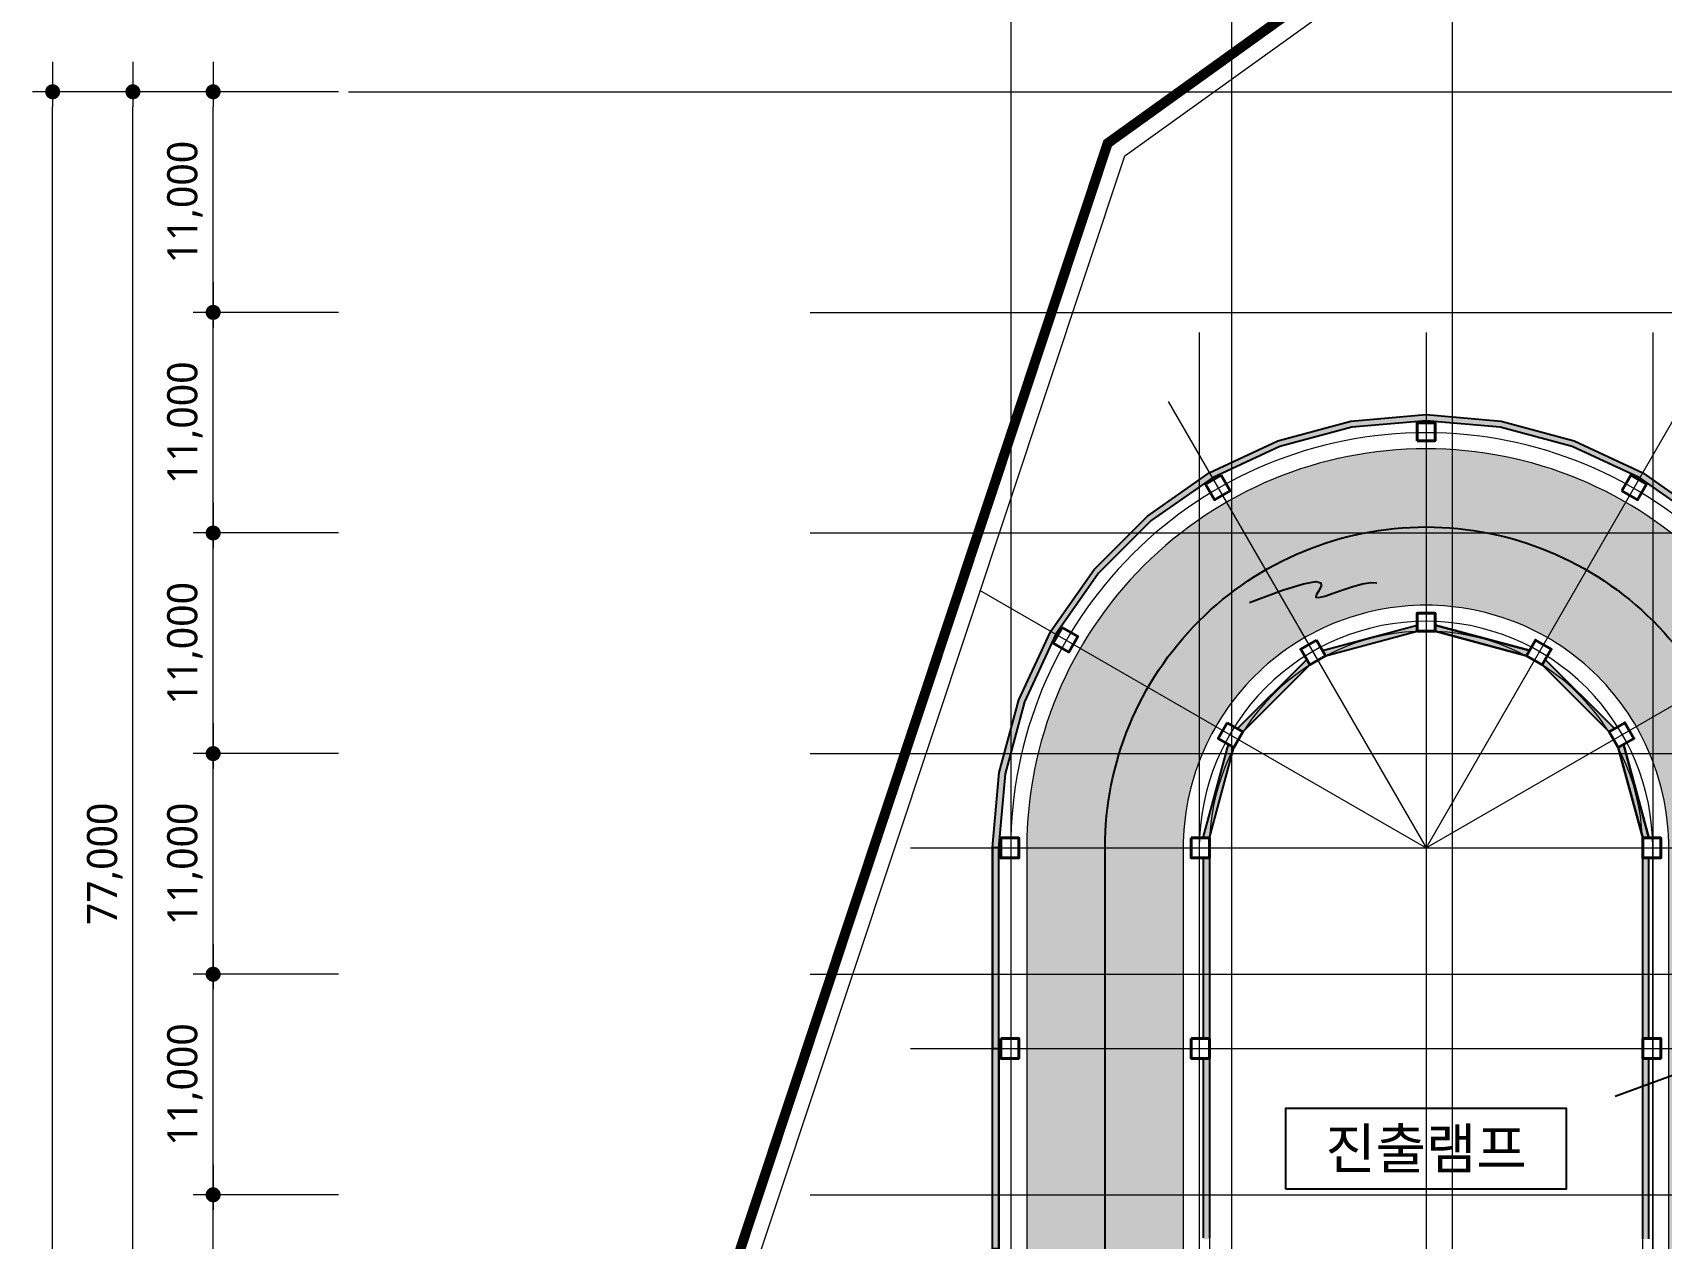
# Model space of a CAD drawing. Header units: millimetres. Extents: x 4739419 to 5837985, y 2291271 to 3446271.
# Drawn here: x 4817362 to 4898544, y 2475216 to 2535344 of the extents above; entities that cross this region are included whole.
import ezdxf
from ezdxf.enums import TextEntityAlignment as Align

# ---------------------------------------------------------------- set-up
doc = ezdxf.new("R2010")
doc.units = ezdxf.units.MM
doc.linetypes.add('XR-평면도$0$PHANTOM', pattern=[63.5, 31.75, -6.35, 6.35, -6.35, 6.35, -6.35])
doc.layers.get('0').update_dxf_attribs({"color": 255})
for name, color, linetype, lineweight in [('A-MKXS-LEAD', 9, 'Continuous', 25), ('A-XXXX-TXT2', 9, 'Continuous', 25), ('XR-평면도$0$A-BOND-LIN1', 9, 'Continuous', 25), ('XR-평면도$0$A-CNTL', 9, 'Continuous', 15), ('XR-평면도$0$A-CONC-LIN1', 9, 'Continuous', 40), ('XR-평면도$0$A-ELEV-LIN2', 9, 'Continuous', 25), ('XR-평면도$0$A-ELEV-LIN3', 9, 'Continuous', 18), ('XR-평면도$0$A-STXS-SETB', 9, 'Continuous', 20), ('XR-평면도$0$A-XXXX-SYMB', 9, 'Continuous', 25)]:
    doc.layers.add(name, color=color, linetype=linetype, lineweight=lineweight)
doc.layers.add('XR-평면도$0$!!파라펫', color=9, linetype='Continuous')
doc.layers.add('XR-평면도$0$A-ELEV-PATT', color=9, linetype='Continuous')
doc.layers.add('XR-평면도$0$A-XXXX-NPLT', color=9, linetype='Continuous', lineweight=15, plot=False)
doc.styles.add('XR-평면도$0$맑은고딕', font='malgun.ttf')
doc.styles.add('맑은고딕', font='malgun.ttf')

# ---------------------------------------------------------------- blocks, each defined once
blk = doc.blocks.new('글_진출램프')
at = {"layer": 'A-XXXX-TXT2', "color": 0}
blk.add_lwpolyline([(-7000, -1997), (7000, -1997), (7000, 2003), (-7000, 2003)], close=True, dxfattribs=at)
at = {"layer": 'A-XXXX-TXT2', "style": '맑은고딕'}
blk.add_text('진출램프', height=2000, dxfattribs=at).set_placement((0, 3), align=Align.MIDDLE_CENTER)
blk = doc.blocks.new('XR-평면도$0$RAMP_내려감(기준층) (220802)')
at = {"layer": 'XR-평면도$0$A-ELEV-PATT'}
h = blk.add_hatch(dxfattribs=at)
h.set_pattern_fill('HEX', color=256, scale=100, angle=135)
h.set_pattern_definition([(135, (-1188188.16, -722710.9), (-388.8564, -388.8564), [317.5, -635]), (255, (-1188188.16, -722710.9), (531.18773, -142.33132), [317.5, -635]), (195, (-1188412.67, -722486.4), (142.33132, -531.18773), [317.5, -635])])
edge = h.paths.add_edge_path()
edge.add_arc((0, -15000), 12100, 540, 542.36827)
edge.add_line((-12090, -15500), (-19900, -15500))
edge.add_line((-19900, -15500), (-19900, 15000))
edge.add_arc((0, 15000), 19900, 0, 180, ccw=False)
edge.add_line((19900, 15000), (19900, -15500))
edge.add_line((19900, -15500), (12090, -15500))
edge.add_arc((0, -15000), 12100, 717.63173, 720)
edge.add_line((12100, -15000), (12100, 15000))
edge.add_arc((0, 15000), 12100, 360, 540)
edge.add_line((-12100, 15000), (-12100, -15000))
at = {"layer": 'XR-평면도$0$A-CNTL', "ltscale": 300}
for points in [[(-20700, 40700), (-20700, -40700)], [(-11300, 40700), (-11300, -40700)], [(0, 40700), (0, -27755)], [(11300, 40700), (11300, -40700)], [(-12850, 37257), (0, 15000)], [(-12850, 37257), (0, 15000)], [(12850, 37257), (0, 15000)], [(12850, 37257), (0, 15000)], [(-22257, 27850), (0, 15000)], [(-22257, 27850), (0, 15000)], [(0, 15000), (22257, 27850)], [(0, 15000), (22257, 27850)], [(-25700, 15000), (25700, 15000)], [(-25700, 5000), (25700, 5000)]]:
    blk.add_lwpolyline(points, dxfattribs=at)
for points in [[(-20700, 15000), (-20700, -15000, 0.414214), (0, -35700, 0.414214), (20700, -15000), (20700, 15000, 0.414214), (0, 35700, 0.414214)], [(-11300, 15000), (-11300, -15000, 0.414214), (0, -26300, 0.414214), (11300, -15000), (11300, 15000, 0.414214), (0, 26300, 0.414214)]]:
    blk.add_lwpolyline(points, format="xyb", close=True, dxfattribs=at)
at = {"layer": 'XR-평면도$0$A-CONC-LIN1'}
for points in [[(-450, 35300), (-450, 36200), (450, 36200), (450, 35300)], [(-10210, 33585), (-9760, 32805), (-10540, 32355), (-10990, 33135)], [(9760, 32805), (10210, 33585), (10990, 33135), (10540, 32355)], [(-18135, 25990), (-17355, 25540), (-17805, 24760), (-18585, 25210)], [(-450, 25800), (-450, 26700), (450, 26700), (450, 25800)], [(-5460, 25357), (-5010, 24578), (-5790, 24128), (-6240, 24907)], [(5010, 24578), (5460, 25357), (6240, 24907), (5790, 24128)], [(-9907, 21240), (-9128, 20790), (-9578, 20010), (-10357, 20460)], [(9128, 20790), (9907, 21240), (10357, 20460), (9578, 20010)], [(-21200, 15500), (-20300, 15500), (-20300, 14500), (-21200, 14500)], [(-11700, 15500), (-10800, 15500), (-10800, 14500), (-11700, 14500)], [(10800, 15500), (11700, 15500), (11700, 14500), (10800, 14500)], [(-21200, 5500), (-20300, 5500), (-20300, 4500), (-21200, 4500)], [(-21200, 5500), (-20300, 5500), (-20300, 4500), (-21200, 4500)], [(-11700, 5500), (-10800, 5500), (-10800, 4500), (-11700, 4500)], [(-11700, 5500), (-10800, 5500), (-10800, 4500), (-11700, 4500)], [(10800, 5500), (11700, 5500), (11700, 4500), (10800, 4500)]]:
    blk.add_lwpolyline(points, close=True, dxfattribs=at)
at = {"layer": 'XR-평면도$0$A-ELEV-LIN2'}
for p, q in [((-5166, 24847), (-450, 26111)), ((5166, 24847), (450, 26111)), ((-5010, 24578), (-450, 25800)), ((5010, 24578), (450, 25800)), ((-9397, 20945), (-5945, 24397)), ((9397, 20945), (5945, 24397)), ((-9128, 20790), (-5790, 24128)), ((9128, 20790), (5790, 24128)), ((-11111, 15500), (-9847, 20165)), ((-10800, 15500), (-9578, 20010)), ((10800, 15500), (9578, 20010)), ((11111, 15500), (9847, 20165)), ((-21300, 15000), (-21300, -36200))]:
    blk.add_line(p, q, dxfattribs=at)
for points in [[(-21600, -36200), (-21600, 15013), (-21273, 18751), (-20298, 22388), (-18707, 25801), (-16547, 28885), (-13885, 31547), (-10801, 33707), (-7388, 35298), (-3751, 36273), (0, 36601), (3751, 36273), (7388, 35298), (10801, 33707), (13885, 31547)], [(13691, 31317), (10650, 33446), (7285, 35015), (3699, 35976), (0, 36300), (-3699, 35976), (-7285, 35015), (-10650, 33446), (-13691, 31317), (-16317, 28691), (-18446, 25650), (-20015, 22285), (-20976, 18699), (-21300, 15000)], [(0, 36200), (0, 36200)], [(-11100, 14500), (-11100, 5500)], [(-10800, 14500), (-10800, 5500)], [(10800, 5500), (10800, 14500)], [(11100, 5500), (11100, 14500)], [(-11100, 4500), (-11100, -4450)], [(-10800, 4500), (-10800, -4450)], [(10800, -4500), (10800, 4500)], [(11100, -4500), (11100, 4500)]]:
    blk.add_lwpolyline(points, dxfattribs=at)
at = {"layer": 'XR-평면도$0$A-ELEV-LIN3'}
blk.add_lwpolyline([(19900, -36700), (19900, 15000, 0.414214), (0, 34900, 0.414214), (-19900, 15000), (-19900, -36700)], format="xyb", dxfattribs=at)
blk.add_lwpolyline([(-12100, 15000), (-12100, -15000, 0.414214), (0, -27100, 0.414214), (12100, -15000), (12100, 15000, 0.414214), (0, 27100, 0.414214)], format="xyb", close=True, dxfattribs=at)
at = {"layer": 'XR-평면도$0$A-XXXX-SYMB'}
blk.add_lwpolyline([(-16000, -15500), (-16000, 15000, -0.414214), (0, 31000, -0.414214), (16000, 15000), (16000, -15500)], format="xyb", dxfattribs=at)
blk.add_lwpolyline([(22578, 7394), (16169, 5062), (16144, 4605), (15856, 5395), (15831, 4939), (9422, 2606)], dxfattribs=at)
blk = doc.blocks.new('XR-평면도$0$중심선(210216)')
at = {"layer": 'XR-평면도$0$A-CNTL', "ltscale": 300}
for points in [[(0, 206000), (0, -10000)], [(11000, 206000), (11000, -10000)], [(22000, 206000), (22000, -10000)], [(-10000, 196000), (186000, 196000)], [(-10000, 185000), (186000, 185000)], [(-10000, 174000), (186000, 174000)], [(-10000, 163000), (186000, 163000)], [(-10000, 152000), (186000, 152000)], [(-10000, 141000), (186000, 141000)]]:
    blk.add_lwpolyline(points, dxfattribs=at)
blk = doc.blocks.new('XR-평면도$0$3층진출파라펫')
at = {"layer": 'XR-평면도$0$!!파라펫'}
h = blk.add_hatch(color=9, dxfattribs=at)
h.dxf.hatch_style = 1
h.paths.add_polyline_path([(529302, 1224579), (529453, 1224318), (532818, 1225887), (536404, 1226848), (540103, 1227172), (543801, 1226848), (547388, 1225887), (550753, 1224318), (550903, 1224579), (547491, 1226170), (543854, 1227145), (540103, 1227473), (536352, 1227145), (532715, 1226170)])
h = blk.add_hatch(color=9, dxfattribs=at)
h.dxf.hatch_style = 1
h.paths.add_polyline_path([(529302, 1224579), (529453, 1224318), (526411, 1222188), (523786, 1219563), (521656, 1216522), (520087, 1213157), (519126, 1209570), (518803, 1205872), (518502, 1205872), (518830, 1209623), (519804, 1213260), (521396, 1216672), (523555, 1219757), (526218, 1222419)])
h = blk.add_hatch(color=9, dxfattribs=at)
h.dxf.hatch_style = 1
h.paths.add_polyline_path([(550753, 1224318), (553794, 1222188), (556420, 1219563), (558549, 1216522), (560118, 1213157), (561079, 1209570), (561403, 1205872), (561704, 1205872), (561376, 1209623), (560401, 1213260), (558810, 1216672), (556650, 1219757), (553988, 1222419), (550903, 1224579)])
h = blk.add_hatch(color=9, dxfattribs=at)
h.dxf.hatch_style = 1
h.paths.add_polyline_path([(545892, 1215000), (546048, 1215268), (549500, 1211817), (549231, 1211661), (545892, 1215000)])
h.paths.add_polyline_path([(534158, 1215268), (534313, 1215000), (530975, 1211661), (530706, 1211817)])
h.paths.add_polyline_path([(540553, 1216982), (545268, 1215719), (545113, 1215450), (540553, 1216672)])
h.paths.add_polyline_path([(534937, 1215719), (539653, 1216982), (539653, 1216672), (535092, 1215450)])
h.paths.add_polyline_path([(549950, 1211037), (551213, 1206372), (550903, 1206372), (549681, 1210882)])
h.paths.add_polyline_path([(528992, 1206372), (529303, 1206372), (530525, 1210882), (530475, 1210911), (530256, 1211037)])
h = blk.add_hatch(color=9, dxfattribs=at)
h.dxf.hatch_style = 1
h.paths.add_polyline_path([(518503, 1205872), (518803, 1205872), (518803, 1195872), (518503, 1195872)])
h = blk.add_hatch(color=9, dxfattribs=at)
h.dxf.hatch_style = 1
h.paths.add_polyline_path([(550903, 1196372), (551203, 1196372), (551203, 1205372), (550903, 1205372)])
h.paths.add_polyline_path([(529303, 1196372), (529303, 1205372), (529003, 1205372), (529003, 1196372), (529303, 1196372)])
h = blk.add_hatch(color=9, dxfattribs=at)
h.dxf.hatch_style = 1
h.paths.add_polyline_path([(561003, 1205372), (561303, 1205372), (561303, 1196372), (561003, 1196372)])
h = blk.add_hatch(color=9, dxfattribs=at)
h.dxf.hatch_style = 1
h.paths.add_polyline_path([(518503, 1185872), (518803, 1185872), (518803, 1195872), (518503, 1195872)])
h = blk.add_hatch(color=9, dxfattribs=at)
h.dxf.hatch_style = 1
h.paths.add_polyline_path([(550903, 1195372), (551203, 1195372), (551203, 1186372), (550903, 1186372)])
h.paths.add_polyline_path([(529303, 1195372), (529303, 1186372), (529003, 1186372), (529003, 1195372), (529303, 1195372)])
h = blk.add_hatch(color=9, dxfattribs=at)
h.dxf.hatch_style = 1
h.paths.add_polyline_path([(561003, 1186372), (561303, 1186372), (561303, 1195372), (561003, 1195372)])
h = blk.add_hatch(color=9, dxfattribs=at)
h.dxf.hatch_style = 1
h.paths.add_polyline_path([(518503, 1175872), (518803, 1175872), (518803, 1185872), (518503, 1185872)])
h = blk.add_hatch(color=9, dxfattribs=at)
h.dxf.hatch_style = 1
h.paths.add_polyline_path([(550903, 1176372), (551203, 1176372), (551203, 1185372), (550903, 1185372)])
h.paths.add_polyline_path([(529303, 1176372), (529303, 1185372), (529003, 1185372), (529003, 1176372), (529303, 1176372)])
h = blk.add_hatch(color=9, dxfattribs=at)
h.dxf.hatch_style = 1
h.paths.add_polyline_path([(561003, 1185372), (561303, 1185372), (561303, 1176372), (561003, 1176372)])
h = blk.add_hatch(color=9, dxfattribs=at)
h.dxf.hatch_style = 1
h.paths.add_polyline_path([(518503, 1165172), (518803, 1165172), (518803, 1175872), (518503, 1175872)])
h = blk.add_hatch(color=9, dxfattribs=at)
h.dxf.hatch_style = 1
h.paths.add_polyline_path([(545892, 1166744), (549181, 1169995), (549450, 1169840), (546048, 1166475), (545892, 1166744)])
h.paths.add_polyline_path([(530755, 1169840), (531025, 1169995), (534313, 1166744), (534158, 1166475)])
h.paths.add_polyline_path([(540553, 1165072), (545113, 1166294), (545268, 1166025), (540553, 1164761)])
h.paths.add_polyline_path([(534937, 1166025), (535092, 1166294), (539653, 1165072), (539653, 1164761)])
h.paths.add_polyline_path([(549731, 1170948), (550903, 1175372), (551213, 1175372), (550000, 1170793)])
h.paths.add_polyline_path([(528992, 1175372), (529303, 1175372), (530475, 1170948), (530475, 1170948), (530206, 1170793)])
h = blk.add_hatch(color=9, dxfattribs=at)
h.dxf.hatch_style = 1
h.paths.add_polyline_path([(561003, 1165722), (561303, 1165722), (561303, 1175372), (561003, 1175372)])
h = blk.add_hatch(color=9, dxfattribs=at)
h.dxf.hatch_style = 1
h.paths.add_polyline_path([(518503, 1165172), (518803, 1165172), (518803, 1154672), (518503, 1154672)])
h = blk.add_hatch(color=9, dxfattribs=at)
h.dxf.hatch_style = 1
h.paths.add_polyline_path([(561003, 1164622), (561303, 1164622), (561303, 1155572), (561003, 1155572)])
h = blk.add_hatch(color=9, dxfattribs=at)
h.dxf.hatch_style = 1
h.paths.add_polyline_path([(532703, 1154972), (539653, 1154972), (539653, 1154672), (532703, 1154672), (532703, 1154972)])
h.paths.add_polyline_path([(540553, 1154672), (540553, 1154972), (547503, 1154972), (547503, 1154672), (540553, 1154672)])
for points in [[(518803, 1205872), (518503, 1205872), (518503, 1195872), (518803, 1195872)], [(561303, 1205372), (561003, 1205372), (561003, 1196372), (561303, 1196372)], [(518803, 1185872), (518503, 1185872), (518503, 1195872), (518803, 1195872)], [(561303, 1186372), (561003, 1186372), (561003, 1195372), (561303, 1195372)], [(518803, 1185872), (518503, 1185872), (518503, 1175872), (518803, 1175872)], [(561303, 1185372), (561003, 1185372), (561003, 1176372), (561303, 1176372)], [(518803, 1165172), (518503, 1165172), (518503, 1175872), (518803, 1175872)], [(561303, 1165722), (561003, 1165722), (561003, 1175372), (561303, 1175372)], [(518803, 1165172), (518503, 1165172), (518503, 1154672), (518803, 1154672)], [(561303, 1164622), (561003, 1164622), (561003, 1155572), (561303, 1155572)]]:
    blk.add_lwpolyline(points, close=True, dxfattribs=at)
at = {"layer": 'XR-평면도$0$A-ELEV-LIN2'}
for p, q in [((534937, 1215719), (539653, 1216982)), ((540553, 1216982), (545268, 1215719)), ((535092, 1215450), (539653, 1216672)), ((540553, 1216672), (545113, 1215450)), ((530706, 1211817), (534158, 1215269)), ((530975, 1211661), (534313, 1215000)), ((545892, 1215000), (549231, 1211661)), ((546048, 1215269), (549500, 1211817)), ((528992, 1206372), (530256, 1211037)), ((529303, 1206372), (530525, 1210882)), ((549681, 1210882), (550903, 1206372)), ((549950, 1211037), (551214, 1206372))]:
    blk.add_line(p, q, dxfattribs=at)
blk = doc.blocks.new('XR-평면도$0$_CIDOT')
at = {"color": 0, "linetype": 'ByBlock'}
blk.add_line((2, 0), (-1, 0), dxfattribs=at)
at = {"color": 0, "linetype": 'ByBlock', "const_width": 0.5}
blk.add_lwpolyline([(-0.25, 0, 1), (0.25, 0, 1)], format="xyb", close=True, dxfattribs=at)

msp = doc.modelspace()

# ---------------------------------------------------------------- linework, layer by layer
at = {"layer": 'A-MKXS-LEAD'}
msp.add_lwpolyline([(4878020.9, 2506918), (4879650.1, 2507532.3), (4880711.7, 2507863.9), (4881315.8, 2507971.3), (4881572.3, 2507913.2), (4881591.5, 2507748.2), (4881483.3, 2507534.8), (4881357.9, 2507331.6), (4881325.3, 2507197.2), (4881469.6, 2507175), (4881771.6, 2507248.3), (4882186, 2507385.1), (4882667.6, 2507553.6), (4883171, 2507721.8), (4883651.1, 2507857.8), (4884062.7, 2507929.8), (4884360.5, 2507905.8)], dxfattribs=at)
at = {"layer": 'XR-평면도$0$A-BOND-LIN1', "linetype": 'XR-평면도$0$PHANTOM', "ltscale": 200, "const_width": 500}
msp.add_lwpolyline([(4843893.9, 2448349.4), (4843893.9, 2448349.4), (4870946.4, 2529824.3), (4884772.6, 2539757.8), (4884772.6, 2539757.8), (4921542, 2540784.6)], dxfattribs=at)
msp.add_lwpolyline([(4843893.9, 2448349.4), (4843893.9, 2448349.4), (4870946.4, 2529824.3), (4884772.6, 2539757.8), (4884772.6, 2539757.8), (4921542, 2540784.6)], dxfattribs=at)
msp.add_lwpolyline([(4843893.9, 2448349.4), (4843893.9, 2448349.4), (4870946.4, 2529824.3), (4884772.6, 2539757.8), (4884772.6, 2539757.8), (4921542, 2540784.6)], dxfattribs=at)
at = {"layer": 'XR-평면도$0$A-ELEV-LIN3'}
msp.add_lwpolyline([(4876011.8, 2494691.2), (4876011.8, 2464691.2, 0.4142136), (4886811.8, 2453891.2, 0.4142136), (4897611.8, 2464691.2), (4897611.8, 2494691.2, 0.4142136), (4886811.8, 2505491.2, 0.4142136)], format="xyb", close=True, dxfattribs=at)
msp.add_lwpolyline([(4876011.8, 2494691.2), (4876011.8, 2464691.2, 0.4142136), (4886811.8, 2453891.2, 0.4142136), (4897611.8, 2464691.2), (4897611.8, 2494691.2, 0.4142136), (4886811.8, 2505491.2, 0.4142136)], format="xyb", close=True, dxfattribs=at)
msp.add_lwpolyline([(4876011.8, 2494691.2), (4876011.8, 2464691.2, 0.4142136), (4886811.8, 2453891.2, 0.4142136), (4897611.8, 2464691.2), (4897611.8, 2494691.2, 0.4142136), (4886811.8, 2505491.2, 0.4142136)], format="xyb", close=True, dxfattribs=at)
at = {"layer": 'XR-평면도$0$A-STXS-SETB', "color": 4, "ltscale": 500}
for points in [[(4844843, 2448034.3), (4871793.3, 2529201.4), (4885107, 2538766.7), (4921455.8, 2539781.8), (4935351.6, 2536975.7), (4940940.5, 2535847.1), (4987917, 2535810), (4995655.5, 2537422.8), (5006000.7, 2539249.3), (5013636.5, 2540415.6), (5049757.1, 2541146.5), (5052755.5, 2538097.1), (5052755.1, 2537762.5), (5052754.7, 2536393.6), (5052875.3, 2532696.5), (5052636.9, 2454063.4), (5052514.7, 2378822.5), (5052275, 2329675.5), (5049244.3, 2326719.8), (4858406.9, 2326348), (4858273.2, 2347939.8), (4826596.4, 2393257.5), (4844842.7, 2448033.4, 0.0002413)], [(4844843, 2448034.3), (4871793.3, 2529201.4), (4885107, 2538766.7), (4921455.8, 2539781.8), (4935351.6, 2536975.7), (4940940.5, 2535847.1), (4987917, 2535810), (4995655.5, 2537422.8), (5006000.7, 2539249.3), (5013636.5, 2540415.6), (5049757.1, 2541146.5), (5052755.6, 2538097.1), (5052755.1, 2537762.5), (5052754.7, 2536393.6), (5052875.3, 2532696.5), (5052636.9, 2454063.4), (5052514.7, 2378822.5), (5052275, 2329675.5), (5049244.4, 2326719.8), (4858406.9, 2326348), (4858273.2, 2347939.8), (4826596.4, 2393257.5), (4844842.7, 2448033.4, 0.0002413)], [(4844843, 2448034.3), (4871793.3, 2529201.4), (4885107, 2538766.7), (4921455.8, 2539781.8), (4935351.6, 2536975.7), (4940940.5, 2535847.1), (4987917, 2535810), (4995655.5, 2537422.8), (5006000.7, 2539249.3), (5013636.5, 2540415.6), (5049757.1, 2541146.5), (5052755.6, 2538097.1), (5052755.1, 2537762.5), (5052754.7, 2536393.6), (5052875.3, 2532696.5), (5052636.9, 2454063.4), (5052514.7, 2378822.5), (5052275, 2329675.5), (5049244.4, 2326719.8), (4858406.9, 2326348), (4858273.2, 2347939.8), (4826596.4, 2393257.5), (4844842.7, 2448033.4, 0.0002413)]]:
    msp.add_lwpolyline(points, format="xyb", close=True, dxfattribs=at)
at = {"layer": 'XR-평면도$0$A-XXXX-NPLT'}
for p, q in [((4866111.8, 2546391.2), (4866111.8, 2532391.2)), ((4832611.8, 2532391.2), (4817361.8, 2532391.2)), ((4832611.8, 2532391.2), (4821361.8, 2532391.2)), ((4832611.8, 2532391.2), (4825361.8, 2532391.2)), ((4833111.8, 2532391.2), (4866111.8, 2532391.2)), ((4818361.8, 2337141.2), (4818361.8, 2531641.2)), ((4822361.8, 2456141.2), (4822361.8, 2531641.2)), ((4826361.8, 2522141.2), (4826361.8, 2531641.2)), ((4832611.8, 2521391.2), (4825361.8, 2521391.2)), ((4832611.8, 2521391.2), (4825361.8, 2521391.2)), ((4826361.8, 2511141.2), (4826361.8, 2520641.2)), ((4832611.8, 2510391.2), (4825361.8, 2510391.2)), ((4832611.8, 2510391.2), (4825361.8, 2510391.2)), ((4826361.8, 2500141.2), (4826361.8, 2509641.2)), ((4832611.8, 2499391.2), (4825361.8, 2499391.2)), ((4832611.8, 2499391.2), (4825361.8, 2499391.2)), ((4826361.8, 2489141.2), (4826361.8, 2498641.2)), ((4832611.8, 2488391.2), (4825361.8, 2488391.2)), ((4832611.8, 2488391.2), (4825361.8, 2488391.2)), ((4826361.8, 2478141.2), (4826361.8, 2487641.2)), ((4832611.8, 2477391.2), (4825361.8, 2477391.2)), ((4832611.8, 2477391.2), (4825361.8, 2477391.2)), ((4826361.8, 2467141.2), (4826361.8, 2476641.2))]:
    msp.add_line(p, q, dxfattribs=at)

# ---------------------------------------------------------------- block references
for name, p in [('XR-평면도$0$RAMP_내려감(기준층) (220802)', (4886811.8, 2479691.2)), ('XR-평면도$0$3층진출파라펫', (4346709, 1288819.5)), ('XR-평면도$0$3층진출파라펫', (4346709, 1288819.5)), ('XR-평면도$0$3층진출파라펫', (4346709, 1288819.5)), ('글_진출램프', (4886811.8, 2479691.2))]:
    msp.add_blockref(name, p)
at = {"layer": 'XR-평면도$0$A-CNTL'}
msp.add_blockref('XR-평면도$0$중심선(210216)', (4866111.8, 2336391.2), dxfattribs=at)
at = {"layer": 'XR-평면도$0$A-XXXX-NPLT', "xscale": 750, "yscale": 750, "zscale": 750}
for p, rotation in [((4818361.8, 2532391.2), 90), ((4822361.8, 2532391.2), 90), ((4826361.8, 2532391.2), 90), ((4826361.8, 2521391.2), 90), ((4826361.8, 2521391.2), 270), ((4826361.8, 2510391.2), 90), ((4826361.8, 2510391.2), 270), ((4826361.8, 2499391.2), 90), ((4826361.8, 2499391.2), 270), ((4826361.8, 2488391.2), 90), ((4826361.8, 2488391.2), 270), ((4826361.8, 2477391.2), 90), ((4826361.8, 2477391.2), 270)]:
    msp.add_blockref('XR-평면도$0$_CIDOT', p, dxfattribs=dict(at, rotation=rotation))

# ---------------------------------------------------------------- texts
at = {"layer": 'XR-평면도$0$A-XXXX-NPLT', "color": 0, "char_height": 1500, "attachment_point": 5, "rotation": 90, "style": 'XR-평면도$0$맑은고딕'}
for s, insert in [('\\A1;11,000', (4824956.9, 2526891.2)), ('\\A1;11,000', (4824956.9, 2515891.2)), ('\\A1;11,000', (4824956.9, 2504891.2)), ('\\A1;77,000', (4820961, 2493891.2)), ('\\A1;11,000', (4824956.9, 2493891.2)), ('\\A1;11,000', (4824956.9, 2482891.2))]:
    msp.add_mtext(s, dxfattribs=dict(at, insert=insert))

doc.saveas('drawing.dxf')
